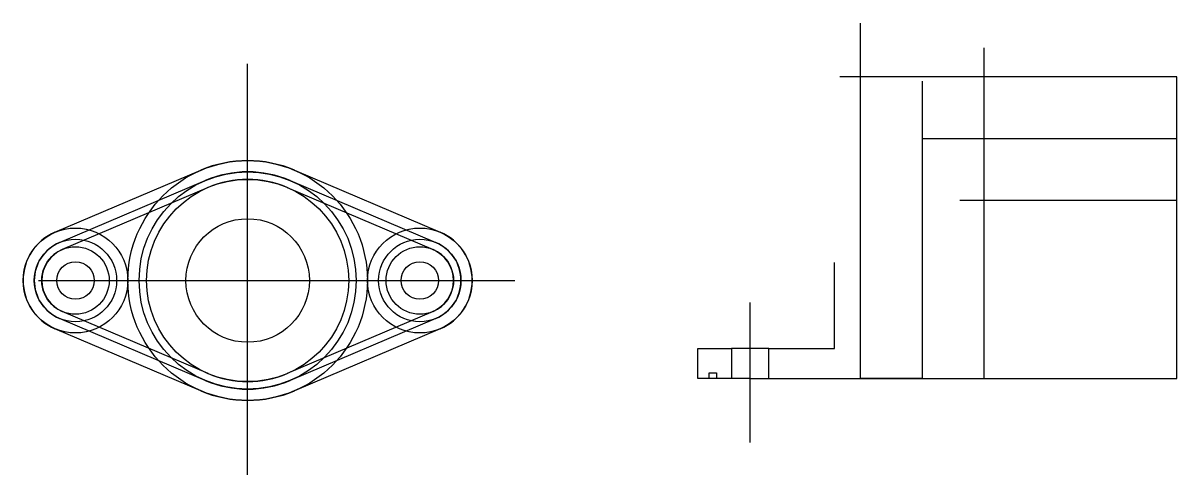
# Model space of a CAD drawing. Header units: inches. Extents: x 66 to 375, y -1 to 120.
import ezdxf

# ---------------------------------------------------------------- set-up
doc = ezdxf.new("R2010")
doc.units = ezdxf.units.IN
doc.header["$MEASUREMENT"] = 0
doc.layers.add('Layer1', color=3, linetype='Continuous')
doc.layers.add('Layer2', color=1, linetype='Continuous')

msp = doc.modelspace()

# ---------------------------------------------------------------- linework, layer by layer
for p, q in [((290.19, 24.88), (290.19, 119.74)), ((323.19, 24.88), (323.19, 113.17)), ((374.69, 105.38), (284.66, 105.38)), ((374.69, 72.38), (374.69, 105.38)), ((74.93, 63.92), (113.88, 80.48)), ((138.93, 80.48), (177.88, 63.92)), ((76.1, 61.15), (115.06, 77.72)), ((137.75, 77.72), (176.71, 61.15)), ((115.84, 75.88), (76.88, 59.31)), ((136.97, 75.88), (175.93, 59.31)), ((374.69, 72.38), (316.65, 72.38)), ((283.19, 32.88), (283.19, 55.84)), ((115.06, 24.34), (76.1, 40.91)), ((115.84, 26.18), (76.88, 42.75)), ((175.93, 42.75), (136.97, 26.18)), ((176.71, 40.91), (137.75, 24.34)), ((113.88, 21.58), (74.93, 38.15)), ((177.88, 38.15), (138.93, 21.58)), ((246.69, 24.88), (246.69, 32.88)), ((246.69, 32.88), (255.69, 32.88)), ((265.69, 32.88), (255.69, 32.88)), ((255.69, 32.88), (255.69, 24.88)), ((265.69, 24.88), (265.69, 32.88)), ((265.69, 32.88), (283.19, 32.88)), ((260.69, 24.88), (246.69, 24.88)), ((249.69, 24.88), (249.69, 26.38)), ((249.69, 26.38), (251.69, 26.38)), ((251.69, 26.38), (251.69, 24.88)), ((260.69, 24.88), (306.69, 24.88)), ((306.69, 24.88), (290.19, 24.88)), ((306.69, 24.88), (323.19, 24.88))]:
    msp.add_line(p, q)
for centre, radius in [((126.41, 51.03), 16.5), ((80.41, 51.03), 5), ((172.41, 51.03), 5)]:
    msp.add_circle(centre, radius)
for centre, radius, start, end in [((126.41, 51.03), 32, 66.9643, 113.0357), ((126.41, 51.03), 29, 66.9643, 113.0357), ((126.41, 51.03), 27, 66.9643, 113.0357), ((80.41, 51.03), 14, 113.0357, 246.9643), ((172.41, 51.03), 14, 293.0357, 66.9643), ((80.41, 51.03), 11, 113.0357, 246.9643), ((80.41, 51.03), 9, 113.0357, 246.9643), ((172.41, 51.03), 9, 293.0357, 66.9643), ((172.41, 51.03), 11, 293.0357, 66.9643), ((126.41, 51.03), 27, 246.9643, 293.0357), ((126.41, 51.03), 32, 246.9643, 293.0357), ((126.41, 51.03), 29, 246.9643, 293.0357)]:
    msp.add_arc(centre, radius, start, end)
at = {"layer": 'Layer1'}
for p, q in [((126.41, -0.86), (126.41, 108.88)), ((306.69, 24.88), (306.69, 104.26)), ((70.5, 51.03), (197.79, 51.03)), ((126.41, 51.03), (172.41, 51.03)), ((260.69, 7.77), (260.69, 45.16))]:
    msp.add_line(p, q, dxfattribs=at)
at = {"layer": 'Layer2'}
for p, q in [((374.69, 88.88), (306.69, 88.88)), ((374.69, 24.88), (374.69, 88.88)), ((306.69, 24.88), (374.69, 24.88))]:
    msp.add_line(p, q, dxfattribs=at)
for centre, radius in [((126.41, 51.03), 32), ((126.41, 51.03), 29), ((126.41, 51.03), 27), ((80.41, 51.03), 14), ((172.41, 51.03), 14), ((80.41, 51.03), 11), ((172.41, 51.03), 11), ((80.41, 51.03), 9), ((172.41, 51.03), 9)]:
    msp.add_circle(centre, radius, dxfattribs=at)

doc.saveas('drawing.dxf')
